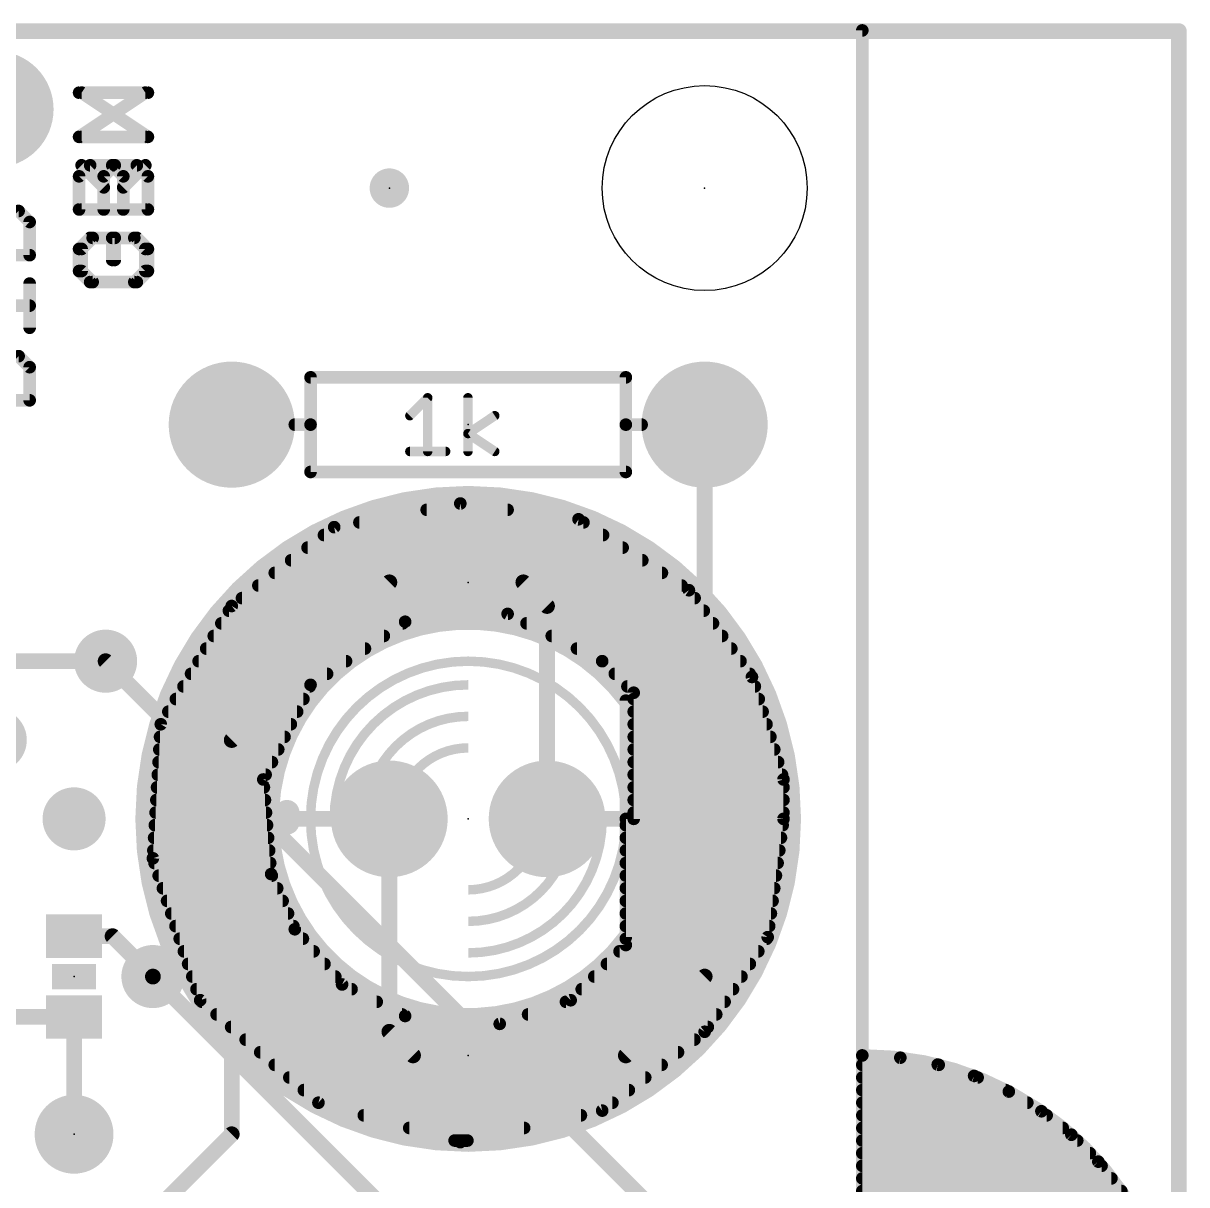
# Model space of a CAD drawing. Extents: x -5.1 to 50.9, y -12.7 to 61.1.
# Drawn here: x 32.2 to 50.95, y 42.37 to 61.08 of the extents above; entities that cross this region are included whole.
import ezdxf

# ---------------------------------------------------------------- set-up
doc = ezdxf.new("R2010")
doc.units = 0
for name, color, linetype in [('1', 12, 'CONTINUOUS'), ('16', 132, 'CONTINUOUS'), ('17', 110, 'CONTINUOUS'), ('18', 110, 'CONTINUOUS'), ('20', 53, 'CONTINUOUS'), ('21', 53, 'CONTINUOUS'), ('22', 53, 'CONTINUOUS'), ('23', 53, 'CONTINUOUS'), ('24', 53, 'CONTINUOUS'), ('51', 53, 'CONTINUOUS')]:
    doc.layers.add(name, color=color, linetype=linetype)

# ---------------------------------------------------------------- blocks, each defined once
blk = doc.blocks.new('RECT')
blk.add_solid([(-0.5, -0.5), (0.5, -0.5), (-0.5, 0.5), (0.5, 0.5)])
blk = doc.blocks.new('ROUNDP')
at = {"const_width": 0.5}
blk.add_lwpolyline([(0, -0.25, 1), (0, 0.25, 1), (0, -0.25)], format="xyb", dxfattribs=at)
blk = doc.blocks.new('PIE')
at = {"const_width": 0.5}
blk.add_lwpolyline([(0, -0.25, 1), (0, 0.25, 1), (0, -0.25)], format="xyb", dxfattribs=at)
blk = doc.blocks.new('ROUNDV')
at = {"const_width": 0.5}
blk.add_lwpolyline([(0, -0.25, 1), (0, 0.25, 1), (0, -0.25)], format="xyb", dxfattribs=at)

msp = doc.modelspace()

# ---------------------------------------------------------------- linework, layer by layer
at = {"layer": '1', "const_width": 0.254}
for points in [[(0.02, 60.948), (50.82, 60.948)], [(50.82, 60.948), (50.82, -0.012)], [(33.528, 50.8), (42.418, 41.91)], [(40.64, 39.37), (34.29, 45.72)]]:
    msp.add_lwpolyline(points, dxfattribs=at)
at = {"layer": '1', "const_width": 0.127}
for points in [[(50.8835, 60.948, 1), (50.7565, 60.948)], [(50.82, 60.8845, 1), (50.82, 61.0115)], [(33.5729, 50.8449, 1), (33.4831, 50.7551)], [(34.3349, 45.7649, 1), (34.2451, 45.6751)]]:
    msp.add_lwpolyline(points, format="xyb", dxfattribs=at)
at = {"layer": '16', "const_width": 0.254}
for points in [[(0.02, 60.948), (50.82, 60.948)], [(50.82, 60.948), (50.82, -0.012)], [(43.18, 48.26), (43.18, 54.61)], [(35.56, 49.53), (38.1, 52.07)], [(38.1, 52.07), (38.92, 52.07)], [(40.259, 52.07), (39.82, 52.07)], [(40.64, 51.689), (40.259, 52.07)], [(40.64, 48.26), (40.64, 51.689)], [(31.369, 50.8), (33.528, 50.8)], [(35.56, 48.26), (35.56, 49.53)], [(35.56, 48.26), (38.1, 48.26)], [(35.56, 43.18), (35.56, 48.26)], [(38.1, 48.26), (38.1, 44.831)], [(43.18, 48.26), (40.64, 48.26)], [(43.18, 45.72), (43.18, 48.26)], [(33.64, 46.37), (33.02, 46.37)], [(34.29, 45.72), (33.64, 46.37)], [(41.91, 44.45), (43.18, 45.72)], [(31.75, 45.07), (33.02, 45.07)], [(33.02, 45.07), (33.02, 43.18)], [(38.1, 44.831), (38.481, 44.45)], [(38.481, 44.45), (38.92, 44.45)], [(39.82, 44.45), (41.91, 44.45)], [(33.8074, 41.4274), (35.56, 43.18)]]:
    msp.add_lwpolyline(points, dxfattribs=at)
at = {"layer": '16', "const_width": 0.127}
for points in [[(50.8835, 60.948, 1), (50.7565, 60.948)], [(50.82, 60.8845, 1), (50.82, 61.0115)], [(43.2435, 54.61, 1), (43.1165, 54.61)], [(38.1, 52.1335, 1), (38.1, 52.0065)], [(38.1449, 52.0251, 1), (38.0551, 52.1149)], [(38.92, 52.0065, 1), (38.92, 52.1335)], [(39.82, 52.1335, 1), (39.82, 52.0065)], [(40.3039, 52.1149, 1), (40.2141, 52.0251)], [(40.259, 52.0065, 1), (40.259, 52.1335)], [(40.7035, 51.689, 1), (40.5765, 51.689)], [(40.5951, 51.6441, 1), (40.6849, 51.7339)], [(33.528, 50.7365, 1), (33.528, 50.8635)], [(35.6235, 49.53, 1), (35.4965, 49.53)], [(35.5151, 49.5749, 1), (35.6049, 49.4851)], [(35.56, 48.3235, 1), (35.56, 48.1965)], [(35.6235, 48.26, 1), (35.4965, 48.26)], [(38.1635, 48.26, 1), (38.0365, 48.26)], [(38.1, 48.1965, 1), (38.1, 48.3235)], [(40.64, 48.3235, 1), (40.64, 48.1965)], [(43.2435, 48.26, 1), (43.1165, 48.26)], [(43.18, 48.1965, 1), (43.18, 48.3235)], [(35.4965, 48.26, 1), (35.6235, 48.26)], [(40.5765, 48.26, 1), (40.7035, 48.26)], [(43.1165, 48.26, 1), (43.2435, 48.26)], [(33.02, 46.4335, 1), (33.02, 46.3065)], [(33.6849, 46.4149, 1), (33.5951, 46.3251)], [(33.64, 46.3065, 1), (33.64, 46.4335)], [(34.2451, 45.6751, 1), (34.3349, 45.7649)], [(43.1165, 45.72, 1), (43.2435, 45.72)], [(43.2249, 45.6751, 1), (43.1351, 45.7649)], [(33.0835, 45.07, 1), (32.9565, 45.07)], [(33.02, 45.0065, 1), (33.02, 45.1335)], [(38.1449, 44.8759, 1), (38.0551, 44.7861)], [(38.0365, 44.831, 1), (38.1635, 44.831)], [(38.481, 44.5135, 1), (38.481, 44.3865)], [(38.4361, 44.4051, 1), (38.5259, 44.4949)], [(38.92, 44.3865, 1), (38.92, 44.5135)], [(39.82, 44.5135, 1), (39.82, 44.3865)], [(41.8651, 44.4949, 1), (41.9549, 44.4051)], [(41.91, 44.3865, 1), (41.91, 44.5135)], [(35.6049, 43.1351, 1), (35.5151, 43.2249)], [(32.9565, 43.18, 1), (33.0835, 43.18)], [(35.4965, 43.18, 1), (35.6235, 43.18)]]:
    msp.add_lwpolyline(points, format="xyb", dxfattribs=at)
at = {"layer": '20', "const_width": 0.2032}
for points in [[(45.72, 60.96), (5.08, 60.96)], [(45.72, 44.45), (45.72, 60.96)]]:
    msp.add_lwpolyline(points, dxfattribs=at)
at = {"layer": '20'}
for points, const_width in [([(45.7708, 60.96, 1), (45.6692, 60.96)], 0.1016), ([(45.72, 60.9092, 1), (45.72, 61.0108)], 0.1016), ([(50.8, 39.37, 0.4142), (45.72, 44.45)], 0.2032), ([(45.72, 44.5008, 1), (45.72, 44.3992)], 0.1016), ([(45.6692, 44.45, 1), (45.7708, 44.45)], 0.1016)]:
    msp.add_lwpolyline(points, format="xyb", dxfattribs=dict(at, const_width=const_width))
msp.add_circle((43.18, 58.42), 1.651, dxfattribs=at)
at = {"layer": '21'}
for points, const_width in [([(33.1007, 59.2452), (34.1684, 59.957)], 0.2032), ([(34.1684, 59.957), (33.1007, 59.957)], 0.2032), ([(34.1684, 59.2452), (33.1007, 59.2452)], 0.2032), ([(33.1007, 58.6097), (33.2786, 58.7876)], 0.2032), ([(33.2786, 58.7876), (33.6345, 58.7876)], 0.2032), ([(33.6345, 58.7876), (33.8125, 58.6097)], 0.2032), ([(33.8125, 58.4317), (34.1684, 58.7876)], 0.2032), ([(33.1007, 58.0758), (33.1007, 58.6097)], 0.2032), ([(33.8125, 58.6097), (33.8125, 58.0758)], 0.2032), ([(34.1684, 58.0758), (33.1007, 58.0758)], 0.2032), ([(33.2786, 57.6182), (33.1007, 57.4403)], 0.2032), ([(33.9905, 57.6182), (33.6345, 57.6182)], 0.2032), ([(33.6345, 57.6182), (33.6345, 57.2623)], 0.2032), ([(34.1684, 57.4403), (33.9905, 57.6182)], 0.2032), ([(33.1007, 57.4403), (33.1007, 57.0844)], 0.2032), ([(34.1684, 57.0844), (34.1684, 57.4403)], 0.2032), ([(33.1007, 57.0844), (33.2786, 56.9064)], 0.2032), ([(33.9905, 56.9064), (34.1684, 57.0844)], 0.2032), ([(33.2786, 56.9064), (33.9905, 56.9064)], 0.2032), ([(36.83, 55.372), (41.91, 55.372)], 0.2032), ([(36.83, 54.61), (36.83, 55.372)], 0.2032), ([(41.91, 55.372), (41.91, 54.61)], 0.2032), ([(38.4302, 54.7544), (38.7183, 55.0425)], 0.1524), ([(38.7183, 55.0425), (38.7183, 54.1782)], 0.1524), ([(39.3657, 54.1782), (39.3657, 55.0425)], 0.1524), ([(39.3657, 54.4663), (39.7979, 54.7544)], 0.1524), ([(36.83, 54.61), (36.576, 54.61)], 0.2032), ([(36.83, 53.848), (36.83, 54.61)], 0.2032), ([(41.91, 54.61), (41.91, 53.848)], 0.2032), ([(41.91, 54.61), (42.164, 54.61)], 0.2032), ([(39.7979, 54.1782), (39.3657, 54.4663)], 0.1524), ([(38.4302, 54.1782), (39.0064, 54.1782)], 0.1524), ([(41.91, 53.848), (36.83, 53.848)], 0.2032), ([(37.211, 52.959), (39.243, 53.34)], 0.2032), ([(39.243, 53.34), (41.148, 53.086)], 0.2032), ([(38.7011, 53.2384), (40.005, 53.2384)], 0.2032), ([(35.56, 51.689), (37.211, 52.959)], 0.2032), ([(37.6174, 53.0352), (41.227, 53.0352)], 0.2032), ([(41.148, 53.086), (42.926, 51.943)], 0.2032), ([(37.0459, 52.832), (41.5431, 52.832)], 0.2032), ([(36.7817, 52.6288), (41.8592, 52.6288)], 0.2032), ([(36.5176, 52.4256), (42.1753, 52.4256)], 0.2032), ([(36.2534, 52.2224), (42.4914, 52.2224)], 0.2032), ([(35.9893, 52.0192), (42.8075, 52.0192)], 0.2032), ([(42.926, 51.943), (43.942, 50.546)], 0.2032), ([(34.417, 49.784), (35.56, 51.689)], 0.2032), ([(35.7251, 51.816), (43.0184, 51.816)], 0.2032), ([(35.5143, 51.6128), (43.1661, 51.6128)], 0.2032), ([(38.354, 51.435), (40.005, 51.562)], 0.2032), ([(40.005, 51.562), (41.529, 50.8)], 0.2032), ([(35.3924, 51.4096), (38.3159, 51.4096)], 0.2032), ([(36.83, 50.419), (38.354, 51.435)], 0.2032), ([(40.3098, 51.4096), (43.3139, 51.4096)], 0.2032), ([(35.2704, 51.2064), (38.0111, 51.2064)], 0.2032), ([(40.7162, 51.2064), (43.4617, 51.2064)], 0.2032), ([(35.1485, 51.0032), (37.7063, 51.0032)], 0.2032), ([(41.1226, 51.0032), (43.6095, 51.0032)], 0.2032), ([(35.0266, 50.8), (37.4015, 50.8)], 0.2032), ([(41.529, 50.8), (42.037, 50.292)], 0.2032), ([(41.529, 50.8), (43.7573, 50.8)], 0.2032), ([(34.9047, 50.5968), (37.0967, 50.5968)], 0.2032), ([(41.7322, 50.5968), (43.9051, 50.5968)], 0.2032), ([(43.942, 50.546), (44.45, 48.895)], 0.2032), ([(34.7828, 50.3936), (36.8173, 50.3936)], 0.2032), ([(36.068, 48.895), (36.83, 50.419)], 0.2032), ([(41.9354, 50.3936), (43.9889, 50.3936)], 0.2032), ([(34.6608, 50.1904), (36.7157, 50.1904)], 0.2032), ([(41.91, 46.355), (41.91, 50.165)], 0.2032), ([(42.037, 50.292), (42.037, 48.26)], 0.2032), ([(42.037, 50.1904), (44.0514, 50.1904)], 0.2032), ([(34.5389, 49.9872), (36.6141, 49.9872)], 0.2032), ([(42.037, 49.9872), (44.1139, 49.9872)], 0.2032), ([(34.29, 47.625), (34.417, 49.784)], 0.2032), ([(34.417, 49.784), (36.5125, 49.784)], 0.2032), ([(42.037, 49.784), (44.1765, 49.784)], 0.2032), ([(34.405, 49.5808), (36.4109, 49.5808)], 0.2032), ([(42.037, 49.5808), (44.239, 49.5808)], 0.2032), ([(34.3931, 49.3776), (36.3093, 49.3776)], 0.2032), ([(42.037, 49.3776), (44.3015, 49.3776)], 0.2032), ([(34.3811, 49.1744), (36.2077, 49.1744)], 0.2032), ([(42.037, 49.1744), (44.364, 49.1744)], 0.2032), ([(34.3692, 48.9712), (36.1061, 48.9712)], 0.2032), ([(36.195, 47.371), (36.068, 48.895)], 0.2032), ([(42.037, 48.9712), (44.4266, 48.9712)], 0.2032), ([(44.45, 48.895), (44.45, 48.26)], 0.2032), ([(34.3572, 48.768), (36.0786, 48.768)], 0.2032), ([(42.037, 48.768), (44.45, 48.768)], 0.2032), ([(34.3453, 48.5648), (36.0955, 48.5648)], 0.2032), ([(42.037, 48.5648), (44.45, 48.5648)], 0.2032), ([(34.3333, 48.3616), (36.1125, 48.3616)], 0.2032), ([(42.037, 48.3616), (44.45, 48.3616)], 0.2032), ([(34.3214, 48.1584), (36.1294, 48.1584)], 0.2032), ([(41.91, 48.26), (41.91, 46.228)], 0.2032), ([(44.45, 48.26), (41.91, 48.26)], 0.2032), ([(41.91, 48.1584), (44.4365, 48.1584)], 0.2032), ([(42.037, 48.26), (44.45, 48.26)], 0.2032), ([(44.45, 48.26), (44.196, 46.355)], 0.2032), ([(34.3094, 47.9552), (36.1463, 47.9552)], 0.2032), ([(41.91, 47.9552), (44.4094, 47.9552)], 0.2032), ([(34.2975, 47.752), (36.1633, 47.752)], 0.2032), ([(41.91, 47.752), (44.3823, 47.752)], 0.2032), ([(35.052, 45.339), (34.29, 47.625)], 0.2032), ([(34.3154, 47.5488), (36.1802, 47.5488)], 0.2032), ([(41.91, 47.5488), (44.3552, 47.5488)], 0.2032), ([(34.3831, 47.3456), (36.2059, 47.3456)], 0.2032), ([(36.576, 46.482), (36.195, 47.371)], 0.2032), ([(41.91, 47.3456), (44.3281, 47.3456)], 0.2032), ([(34.4509, 47.1424), (36.293, 47.1424)], 0.2032), ([(41.91, 47.1424), (44.301, 47.1424)], 0.2032), ([(34.5186, 46.9392), (36.3801, 46.9392)], 0.2032), ([(41.91, 46.9392), (44.2739, 46.9392)], 0.2032), ([(34.5863, 46.736), (36.4671, 46.736)], 0.2032), ([(41.91, 46.736), (44.2468, 46.736)], 0.2032), ([(34.6541, 46.5328), (36.5542, 46.5328)], 0.2032), ([(37.338, 45.593), (36.576, 46.482)], 0.2032), ([(41.91, 46.5328), (44.2197, 46.5328)], 0.2032), ([(34.7218, 46.3296), (36.7066, 46.3296)], 0.2032), ([(41.91, 46.228), (41.021, 45.339)], 0.2032), ([(41.91, 46.3296), (44.1791, 46.3296)], 0.2032), ([(44.196, 46.355), (43.18, 44.831)], 0.2032), ([(34.7895, 46.1264), (36.8808, 46.1264)], 0.2032), ([(41.8084, 46.1264), (44.0436, 46.1264)], 0.2032), ([(34.8573, 45.9232), (37.055, 45.9232)], 0.2032), ([(41.6052, 45.9232), (43.9081, 45.9232)], 0.2032), ([(34.925, 45.72), (37.2291, 45.72)], 0.2032), ([(41.402, 45.72), (43.7727, 45.72)], 0.2032), ([(34.9927, 45.5168), (37.4904, 45.5168)], 0.2032), ([(38.354, 45.085), (37.338, 45.593)], 0.2032), ([(41.1988, 45.5168), (43.6372, 45.5168)], 0.2032), ([(36.957, 43.688), (35.052, 45.339)], 0.2032), ([(35.0813, 45.3136), (37.8968, 45.3136)], 0.2032), ([(41.021, 45.339), (39.878, 44.958)], 0.2032), ([(40.9448, 45.3136), (43.5017, 45.3136)], 0.2032), ([(35.3158, 45.1104), (38.3032, 45.1104)], 0.2032), ([(39.878, 44.958), (38.354, 45.085)], 0.2032), ([(40.3352, 45.1104), (43.3663, 45.1104)], 0.2032), ([(35.5502, 44.9072), (43.2308, 44.9072)], 0.2032), ([(35.7847, 44.704), (43.0149, 44.704)], 0.2032), ([(43.18, 44.831), (41.529, 43.561)], 0.2032), ([(36.0192, 44.5008), (42.7507, 44.5008)], 0.2032), ([(46.3323, 44.413), (45.72, 44.45)], 0.2032), ([(45.72, 44.45), (45.72, 38.1)], 0.2032), ([(46.9357, 44.3024), (46.3323, 44.413)], 0.2032), ([(36.2536, 44.2976), (42.4866, 44.2976)], 0.2032), ([(45.72, 44.2976), (46.9511, 44.2976)], 0.2032), ([(47.5214, 44.1199), (46.9357, 44.3024)], 0.2032), ([(36.4881, 44.0944), (42.2224, 44.0944)], 0.2032), ([(45.72, 44.0944), (47.578, 44.0944)], 0.2032), ([(48.0808, 43.8681), (47.5214, 44.1199)], 0.2032), ([(36.7225, 43.8912), (41.9583, 43.8912)], 0.2032), ([(45.72, 43.8912), (48.0295, 43.8912)], 0.2032), ([(48.6058, 43.5508), (48.0808, 43.8681)], 0.2032), ([(39.243, 43.053), (36.957, 43.688)], 0.2032), ([(36.957, 43.688), (41.6941, 43.688)], 0.2032), ([(45.72, 43.688), (48.3787, 43.688)], 0.2032), ([(37.6885, 43.4848), (41.1861, 43.4848)], 0.2032), ([(41.529, 43.561), (39.243, 43.053)], 0.2032), ([(45.72, 43.4848), (48.69, 43.4848)], 0.2032), ([(49.0887, 43.1724), (48.6058, 43.5508)], 0.2032), ([(38.42, 43.2816), (40.2717, 43.2816)], 0.2032), ([(45.72, 43.2816), (48.9493, 43.2816)], 0.2032), ([(39.1516, 43.0784), (39.3573, 43.0784)], 0.2032), ([(45.72, 43.0784), (49.1827, 43.0784)], 0.2032), ([(49.5224, 42.7387), (49.0887, 43.1724)], 0.2032), ([(45.72, 42.8752), (49.3859, 42.8752)], 0.2032), ([(45.72, 42.672), (49.5747, 42.672)], 0.2032), ([(49.9008, 42.2558), (49.5224, 42.7387)], 0.2032), ([(45.72, 42.4688), (49.7339, 42.4688)], 0.2032), ([(45.72, 42.2656), (49.8931, 42.2656)], 0.2032)]:
    msp.add_lwpolyline(points, dxfattribs=dict(at, const_width=const_width))
for points, const_width in [([(33.1007, 60.0078, 1), (33.1007, 59.9062)], 0.1016), ([(34.1966, 59.9147, 1), (34.1402, 59.9993)], 0.1016), ([(34.1684, 59.9062, 1), (34.1684, 60.0078)], 0.1016), ([(33.1007, 59.296, 1), (33.1007, 59.1944)], 0.1016), ([(33.0725, 59.2875, 1), (33.1289, 59.2029)], 0.1016), ([(34.1684, 59.1944, 1), (34.1684, 59.296)], 0.1016), ([(33.2786, 58.8384, 1), (33.2786, 58.7368)], 0.1016), ([(33.3146, 58.7517, 1), (33.2427, 58.8235)], 0.1016), ([(33.6705, 58.8235, 1), (33.5986, 58.7517)], 0.1016), ([(33.6345, 58.7368, 1), (33.6345, 58.8384)], 0.1016), ([(34.2043, 58.7517, 1), (34.1325, 58.8235)], 0.1016), ([(33.1515, 58.6097, 1), (33.0499, 58.6097)], 0.1016), ([(33.0648, 58.6456, 1), (33.1366, 58.5737)], 0.1016), ([(33.8633, 58.6097, 1), (33.7617, 58.6097)], 0.1016), ([(33.7766, 58.5737, 1), (33.8484, 58.6456)], 0.1016), ([(33.7766, 58.4676, 1), (33.8484, 58.3958)], 0.1016), ([(33.1007, 58.1266, 1), (33.1007, 58.025)], 0.1016), ([(33.0499, 58.0758, 1), (33.1515, 58.0758)], 0.1016), ([(33.7617, 58.0758, 1), (33.8633, 58.0758)], 0.1016), ([(34.1684, 58.025, 1), (34.1684, 58.1266)], 0.1016), ([(33.3146, 57.5823, 1), (33.2427, 57.6541)], 0.1016), ([(33.6345, 57.669, 1), (33.6345, 57.5674)], 0.1016), ([(33.6853, 57.6182, 1), (33.5837, 57.6182)], 0.1016), ([(34.0264, 57.6541, 1), (33.9545, 57.5823)], 0.1016), ([(33.9905, 57.5674, 1), (33.9905, 57.669)], 0.1016), ([(33.1515, 57.4403, 1), (33.0499, 57.4403)], 0.1016), ([(33.0648, 57.4762, 1), (33.1366, 57.4043)], 0.1016), ([(34.2192, 57.4403, 1), (34.1176, 57.4403)], 0.1016), ([(34.1325, 57.4043, 1), (34.2043, 57.4762)], 0.1016), ([(33.1366, 57.1203, 1), (33.0648, 57.0484)], 0.1016), ([(33.5837, 57.2623, 1), (33.6853, 57.2623)], 0.1016), ([(34.2043, 57.0484, 1), (34.1325, 57.1203)], 0.1016), ([(33.0499, 57.0844, 1), (33.1515, 57.0844)], 0.1016), ([(33.2786, 56.9572, 1), (33.2786, 56.8556)], 0.1016), ([(33.2427, 56.8705, 1), (33.3146, 56.9423)], 0.1016), ([(33.9545, 56.9423, 1), (34.0264, 56.8705)], 0.1016), ([(33.9905, 56.8556, 1), (33.9905, 56.9572)], 0.1016), ([(34.1176, 57.0844, 1), (34.2192, 57.0844)], 0.1016), ([(36.83, 55.4228, 1), (36.83, 55.3212)], 0.1016), ([(36.8808, 55.372, 1), (36.7792, 55.372)], 0.1016), ([(41.9608, 55.372, 1), (41.8592, 55.372)], 0.1016), ([(41.91, 55.3212, 1), (41.91, 55.4228)], 0.1016), ([(38.7564, 55.0425, 1), (38.6802, 55.0425)], 0.0762), ([(38.7453, 55.0156, 1), (38.6914, 55.0695)], 0.0762), ([(39.4038, 55.0425, 1), (39.3276, 55.0425)], 0.0762), ([(38.4033, 54.7814, 1), (38.4571, 54.7275)], 0.0762), ([(39.819, 54.7227, 1), (39.7768, 54.7861)], 0.0762), ([(36.576, 54.6608, 1), (36.576, 54.5592)], 0.1016), ([(36.8808, 54.61, 1), (36.7792, 54.61)], 0.1016), ([(36.7792, 54.61, 1), (36.8808, 54.61)], 0.1016), ([(36.83, 54.5592, 1), (36.83, 54.6608)], 0.1016), ([(41.9608, 54.61, 1), (41.8592, 54.61)], 0.1016), ([(41.91, 54.6608, 1), (41.91, 54.5592)], 0.1016), ([(41.8592, 54.61, 1), (41.9608, 54.61)], 0.1016), ([(42.164, 54.5592, 1), (42.164, 54.6608)], 0.1016), ([(39.3869, 54.498, 1), (39.3446, 54.4346)], 0.0762), ([(39.3446, 54.498, 1), (39.3869, 54.4346)], 0.0762), ([(38.4302, 54.2163, 1), (38.4302, 54.1401)], 0.0762), ([(38.6802, 54.1782, 1), (38.7564, 54.1782)], 0.0762), ([(39.0064, 54.1401, 1), (39.0064, 54.2163)], 0.0762), ([(39.3276, 54.1782, 1), (39.4038, 54.1782)], 0.0762), ([(39.7768, 54.1465, 1), (39.819, 54.2099)], 0.0762), ([(36.83, 53.8988, 1), (36.83, 53.7972)], 0.1016), ([(36.7792, 53.848, 1), (36.8808, 53.848)], 0.1016), ([(41.8592, 53.848, 1), (41.9608, 53.848)], 0.1016), ([(41.91, 53.7972, 1), (41.91, 53.8988)], 0.1016), ([(39.37, 43.0237, 1), (39.37, 53.4963, 1), (39.37, 43.0237)], 0.254), ([(39.37, 43.0237, 1), (39.37, 53.4963, 1), (39.37, 43.0237)], 0.254), ([(39.2497, 53.3904, 1), (39.2363, 53.2896)], 0.1016), ([(39.2524, 53.2901, 1), (39.2336, 53.3899)], 0.1016), ([(38.7011, 53.2892, 1), (38.7011, 53.1876)], 0.1016), ([(40.005, 53.1876, 1), (40.005, 53.2892)], 0.1016), ([(37.2016, 53.0089, 1), (37.2204, 52.9091)], 0.1016), ([(37.242, 52.9187, 1), (37.18, 52.9993)], 0.1016), ([(37.6174, 53.086, 1), (37.6174, 52.9844)], 0.1016), ([(41.1755, 53.1287, 1), (41.1205, 53.0433)], 0.1016), ([(41.1413, 53.0356, 1), (41.1547, 53.1364)], 0.1016), ([(41.227, 52.9844, 1), (41.227, 53.086)], 0.1016), ([(37.0459, 52.8828, 1), (37.0459, 52.7812)], 0.1016), ([(41.5431, 52.7812, 1), (41.5431, 52.8828)], 0.1016), ([(36.7817, 52.6796, 1), (36.7817, 52.578)], 0.1016), ([(41.8592, 52.578, 1), (41.8592, 52.6796)], 0.1016), ([(36.5176, 52.4764, 1), (36.5176, 52.3748)], 0.1016), ([(42.1753, 52.3748, 1), (42.1753, 52.4764)], 0.1016), ([(36.2534, 52.2732, 1), (36.2534, 52.1716)], 0.1016), ([(42.4914, 52.1716, 1), (42.4914, 52.2732)], 0.1016), ([(39.37, 44.45, 1), (39.37, 52.07, 1), (39.37, 44.45)], 0.254), ([(35.9893, 52.07, 1), (35.9893, 51.9684)], 0.1016), ([(42.8075, 51.9684, 1), (42.8075, 52.07)], 0.1016), ([(42.9671, 51.9729, 1), (42.8849, 51.9131)], 0.1016), ([(42.8985, 51.9003, 1), (42.9535, 51.9857)], 0.1016), ([(35.529, 51.7293, 1), (35.591, 51.6487)], 0.1016), ([(35.6036, 51.6629, 1), (35.5164, 51.7151)], 0.1016), ([(35.7251, 51.8668, 1), (35.7251, 51.7652)], 0.1016), ([(43.0184, 51.7652, 1), (43.0184, 51.8668)], 0.1016), ([(35.5143, 51.6636, 1), (35.5143, 51.562)], 0.1016), ([(41.91, 50.165, 3), (41.91, 46.355)], 0.254), ([(40.0277, 51.6074, 1), (39.9823, 51.5166)], 0.1016), ([(40.0089, 51.5113, 1), (40.0011, 51.6127)], 0.1016), ([(43.1661, 51.562, 1), (43.1661, 51.6636)], 0.1016), ([(35.3924, 51.4604, 1), (35.3924, 51.3588)], 0.1016), ([(38.3501, 51.4857, 1), (38.3579, 51.3843)], 0.1016), ([(38.3159, 51.3588, 1), (38.3159, 51.4604)], 0.1016), ([(38.3822, 51.3927, 1), (38.3258, 51.4773)], 0.1016), ([(40.3098, 51.4604, 1), (40.3098, 51.3588)], 0.1016), ([(43.3139, 51.3588, 1), (43.3139, 51.4604)], 0.1016), ([(35.2704, 51.2572, 1), (35.2704, 51.1556)], 0.1016), ([(38.0111, 51.1556, 1), (38.0111, 51.2572)], 0.1016), ([(40.7162, 51.2572, 1), (40.7162, 51.1556)], 0.1016), ([(43.4617, 51.1556, 1), (43.4617, 51.2572)], 0.1016), ([(35.1485, 51.054, 1), (35.1485, 50.9524)], 0.1016), ([(37.7063, 50.9524, 1), (37.7063, 51.054)], 0.1016), ([(41.1226, 51.054, 1), (41.1226, 50.9524)], 0.1016), ([(43.6095, 50.9524, 1), (43.6095, 51.054)], 0.1016), ([(35.0266, 50.8508, 1), (35.0266, 50.7492)], 0.1016), ([(39.37, 45.72, 1), (39.37, 50.8, 1), (39.37, 45.72)], 0.1524), ([(37.4015, 50.7492, 1), (37.4015, 50.8508)], 0.1016), ([(41.5649, 50.8359, 1), (41.4931, 50.7641)], 0.1016), ([(41.529, 50.8508, 1), (41.529, 50.7492)], 0.1016), ([(41.5063, 50.7546, 1), (41.5517, 50.8454)], 0.1016), ([(43.7573, 50.7492, 1), (43.7573, 50.8508)], 0.1016), ([(34.9047, 50.6476, 1), (34.9047, 50.546)], 0.1016), ([(37.0967, 50.546, 1), (37.0967, 50.6476)], 0.1016), ([(41.7322, 50.6476, 1), (41.7322, 50.546)], 0.1016), ([(43.9906, 50.5609, 1), (43.8934, 50.5311)], 0.1016), ([(43.9009, 50.5161, 1), (43.9831, 50.5759)], 0.1016), ([(43.9051, 50.546, 1), (43.9051, 50.6476)], 0.1016), ([(34.7828, 50.4444, 1), (34.7828, 50.3428)], 0.1016), ([(36.8018, 50.4613, 1), (36.8582, 50.3767)], 0.1016), ([(36.8754, 50.3963, 1), (36.7846, 50.4417)], 0.1016), ([(36.8173, 50.3428, 1), (36.8173, 50.4444)], 0.1016), ([(41.9354, 50.4444, 1), (41.9354, 50.3428)], 0.1016), ([(43.9889, 50.3428, 1), (43.9889, 50.4444)], 0.1016), ([(34.6608, 50.2412, 1), (34.6608, 50.1396)], 0.1016), ([(36.7157, 50.1396, 1), (36.7157, 50.2412)], 0.1016), ([(41.9608, 50.165, 1), (41.8592, 50.165)], 0.1016), ([(42.0878, 50.292, 1), (41.9862, 50.292)], 0.1016), ([(42.037, 50.2412, 1), (42.037, 50.1396)], 0.1016), ([(42.0011, 50.2561, 1), (42.0729, 50.3279)], 0.1016), ([(44.0514, 50.1396, 1), (44.0514, 50.2412)], 0.1016), ([(34.5389, 50.038, 1), (34.5389, 49.9364)], 0.1016), ([(36.6141, 49.9364, 1), (36.6141, 50.038)], 0.1016), ([(42.037, 50.038, 1), (42.037, 49.9364)], 0.1016), ([(44.1139, 49.9364, 1), (44.1139, 50.038)], 0.1016), ([(34.417, 49.8348, 1), (34.417, 49.7332)], 0.1016), ([(34.4677, 49.781, 1), (34.3663, 49.787)], 0.1016), ([(36.5125, 49.7332, 1), (36.5125, 49.8348)], 0.1016), ([(42.037, 49.8348, 1), (42.037, 49.7332)], 0.1016), ([(44.1765, 49.7332, 1), (44.1765, 49.8348)], 0.1016), ([(34.405, 49.6316, 1), (34.405, 49.53)], 0.1016), ([(34.3734, 49.8101, 1), (34.4606, 49.7579)], 0.1016), ([(36.4109, 49.53, 1), (36.4109, 49.6316)], 0.1016), ([(42.037, 49.6316, 1), (42.037, 49.53)], 0.1016), ([(44.239, 49.53, 1), (44.239, 49.6316)], 0.1016), ([(34.3931, 49.4284, 1), (34.3931, 49.3268)], 0.1016), ([(36.3093, 49.3268, 1), (36.3093, 49.4284)], 0.1016), ([(42.037, 49.4284, 1), (42.037, 49.3268)], 0.1016), ([(44.3015, 49.3268, 1), (44.3015, 49.4284)], 0.1016), ([(34.3811, 49.2252, 1), (34.3811, 49.1236)], 0.1016), ([(36.2077, 49.1236, 1), (36.2077, 49.2252)], 0.1016), ([(42.037, 49.2252, 1), (42.037, 49.1236)], 0.1016), ([(44.364, 49.1236, 1), (44.364, 49.2252)], 0.1016), ([(34.3692, 49.022, 1), (34.3692, 48.9204)], 0.1016), ([(36.1186, 48.8992, 1), (36.0174, 48.8908)], 0.1016), ([(36.0226, 48.9177, 1), (36.1134, 48.8723)], 0.1016), ([(36.1061, 48.9204, 1), (36.1061, 49.022)], 0.1016), ([(42.037, 49.022, 1), (42.037, 48.9204)], 0.1016), ([(44.5008, 48.895, 1), (44.3992, 48.895)], 0.1016), ([(44.4014, 48.8801, 1), (44.4986, 48.9099)], 0.1016), ([(44.4266, 48.9204, 1), (44.4266, 49.022)], 0.1016), ([(34.3572, 48.8188, 1), (34.3572, 48.7172)], 0.1016), ([(36.0786, 48.7172, 1), (36.0786, 48.8188)], 0.1016), ([(42.037, 48.8188, 1), (42.037, 48.7172)], 0.1016), ([(44.45, 48.7172, 1), (44.45, 48.8188)], 0.1016), ([(34.3453, 48.6156, 1), (34.3453, 48.514)], 0.1016), ([(36.0955, 48.514, 1), (36.0955, 48.6156)], 0.1016), ([(42.037, 48.6156, 1), (42.037, 48.514)], 0.1016), ([(44.45, 48.514, 1), (44.45, 48.6156)], 0.1016), ([(34.3333, 48.4124, 1), (34.3333, 48.3108)], 0.1016), ([(36.1125, 48.3108, 1), (36.1125, 48.4124)], 0.1016), ([(42.037, 48.4124, 1), (42.037, 48.3108)], 0.1016), ([(44.45, 48.3108, 1), (44.45, 48.4124)], 0.1016), ([(34.3214, 48.2092, 1), (34.3214, 48.1076)], 0.1016), ([(36.1294, 48.1076, 1), (36.1294, 48.2092)], 0.1016), ([(41.9608, 48.26, 1), (41.8592, 48.26)], 0.1016), ([(41.91, 48.3108, 1), (41.91, 48.2092)], 0.1016), ([(41.91, 48.2092, 1), (41.91, 48.1076)], 0.1016), ([(42.037, 48.3108, 1), (42.037, 48.2092)], 0.1016), ([(41.9862, 48.26, 1), (42.0878, 48.26)], 0.1016), ([(44.3992, 48.26, 1), (44.5008, 48.26)], 0.1016), ([(44.5004, 48.2533, 1), (44.3996, 48.2667)], 0.1016), ([(44.4365, 48.1076, 1), (44.4365, 48.2092)], 0.1016), ([(44.45, 48.2092, 1), (44.45, 48.3108)], 0.1016), ([(44.45, 48.2092, 1), (44.45, 48.3108)], 0.1016), ([(34.3094, 48.006, 1), (34.3094, 47.9044)], 0.1016), ([(36.1463, 47.9044, 1), (36.1463, 48.006)], 0.1016), ([(41.91, 48.006, 1), (41.91, 47.9044)], 0.1016), ([(44.4094, 47.9044, 1), (44.4094, 48.006)], 0.1016), ([(34.2975, 47.8028, 1), (34.2975, 47.7012)], 0.1016), ([(36.1633, 47.7012, 1), (36.1633, 47.8028)], 0.1016), ([(41.91, 47.8028, 1), (41.91, 47.7012)], 0.1016), ([(44.3823, 47.7012, 1), (44.3823, 47.8028)], 0.1016), ([(34.3382, 47.6411, 1), (34.2418, 47.6089)], 0.1016), ([(34.2393, 47.628, 1), (34.3407, 47.622)], 0.1016), ([(34.3154, 47.5996, 1), (34.3154, 47.498)], 0.1016), ([(36.1802, 47.498, 1), (36.1802, 47.5996)], 0.1016), ([(41.91, 47.5996, 1), (41.91, 47.498)], 0.1016), ([(44.3552, 47.498, 1), (44.3552, 47.5996)], 0.1016), ([(34.3831, 47.3964, 1), (34.3831, 47.2948)], 0.1016), ([(36.2417, 47.391, 1), (36.1483, 47.351)], 0.1016), ([(36.2059, 47.2948, 1), (36.2059, 47.3964)], 0.1016), ([(41.91, 47.3964, 1), (41.91, 47.2948)], 0.1016), ([(44.3281, 47.2948, 1), (44.3281, 47.3964)], 0.1016), ([(34.4509, 47.1932, 1), (34.4509, 47.0916)], 0.1016), ([(36.1444, 47.3668, 1), (36.2456, 47.3752)], 0.1016), ([(36.293, 47.0916, 1), (36.293, 47.1932)], 0.1016), ([(41.91, 47.1932, 1), (41.91, 47.0916)], 0.1016), ([(44.301, 47.0916, 1), (44.301, 47.1932)], 0.1016), ([(34.5186, 46.99, 1), (34.5186, 46.8884)], 0.1016), ([(36.3801, 46.8884, 1), (36.3801, 46.99)], 0.1016), ([(41.91, 46.99, 1), (41.91, 46.8884)], 0.1016), ([(44.2739, 46.8884, 1), (44.2739, 46.99)], 0.1016), ([(34.5863, 46.7868, 1), (34.5863, 46.6852)], 0.1016), ([(36.4671, 46.6852, 1), (36.4671, 46.7868)], 0.1016), ([(41.91, 46.7868, 1), (41.91, 46.6852)], 0.1016), ([(44.2468, 46.6852, 1), (44.2468, 46.7868)], 0.1016), ([(34.6541, 46.5836, 1), (34.6541, 46.482)], 0.1016), ([(36.6146, 46.5151, 1), (36.5374, 46.4489)], 0.1016), ([(36.5293, 46.462, 1), (36.6227, 46.502)], 0.1016), ([(36.5542, 46.482, 1), (36.5542, 46.5836)], 0.1016), ([(41.91, 46.5836, 1), (41.91, 46.482)], 0.1016), ([(44.2197, 46.482, 1), (44.2197, 46.5836)], 0.1016), ([(34.7218, 46.3804, 1), (34.7218, 46.2788)], 0.1016), ([(36.7066, 46.2788, 1), (36.7066, 46.3804)], 0.1016), ([(41.91, 46.3804, 1), (41.91, 46.2788)], 0.1016), ([(41.8592, 46.355, 1), (41.9608, 46.355)], 0.1016), ([(41.9459, 46.1921, 1), (41.8741, 46.2639)], 0.1016), ([(44.1456, 46.3617, 1), (44.2464, 46.3483)], 0.1016), ([(44.2383, 46.3268, 1), (44.1537, 46.3832)], 0.1016), ([(44.1791, 46.2788, 1), (44.1791, 46.3804)], 0.1016), ([(34.7895, 46.1772, 1), (34.7895, 46.0756)], 0.1016), ([(36.8808, 46.0756, 1), (36.8808, 46.1772)], 0.1016), ([(41.8084, 46.1772, 1), (41.8084, 46.0756)], 0.1016), ([(41.8592, 46.228, 1), (41.9608, 46.228)], 0.1016), ([(44.0436, 46.0756, 1), (44.0436, 46.1772)], 0.1016), ([(34.8573, 45.974, 1), (34.8573, 45.8724)], 0.1016), ([(37.055, 45.8724, 1), (37.055, 45.974)], 0.1016), ([(41.6052, 45.974, 1), (41.6052, 45.8724)], 0.1016), ([(43.9081, 45.8724, 1), (43.9081, 45.974)], 0.1016), ([(34.925, 45.7708, 1), (34.925, 45.6692)], 0.1016), ([(37.2291, 45.6692, 1), (37.2291, 45.7708)], 0.1016), ([(41.402, 45.7708, 1), (41.402, 45.6692)], 0.1016), ([(43.7727, 45.6692, 1), (43.7727, 45.7708)], 0.1016), ([(34.9927, 45.5676, 1), (34.9927, 45.466)], 0.1016), ([(37.3607, 45.6384, 1), (37.3153, 45.5476)], 0.1016), ([(37.2994, 45.5599, 1), (37.3766, 45.6261)], 0.1016), ([(37.4904, 45.466, 1), (37.4904, 45.5676)], 0.1016), ([(41.1988, 45.5676, 1), (41.1988, 45.466)], 0.1016), ([(43.6372, 45.466, 1), (43.6372, 45.5676)], 0.1016), ([(35.0853, 45.3774, 1), (35.0187, 45.3006)], 0.1016), ([(35.0038, 45.3229, 1), (35.1002, 45.3551)], 0.1016), ([(35.0813, 45.3644, 1), (35.0813, 45.2628)], 0.1016), ([(37.8968, 45.2628, 1), (37.8968, 45.3644)], 0.1016), ([(40.9448, 45.3644, 1), (40.9448, 45.2628)], 0.1016), ([(40.9851, 45.3749, 1), (41.0569, 45.3031)], 0.1016), ([(41.0371, 45.2908, 1), (41.0049, 45.3872)], 0.1016), ([(43.5017, 45.2628, 1), (43.5017, 45.3644)], 0.1016), ([(35.3158, 45.1612, 1), (35.3158, 45.0596)], 0.1016), ([(38.3032, 45.0596, 1), (38.3032, 45.1612)], 0.1016), ([(38.3582, 45.1356, 1), (38.3498, 45.0344)], 0.1016), ([(38.3313, 45.0396, 1), (38.3767, 45.1304)], 0.1016), ([(40.3352, 45.1612, 1), (40.3352, 45.0596)], 0.1016), ([(43.3663, 45.0596, 1), (43.3663, 45.1612)], 0.1016), ([(35.5502, 44.958, 1), (35.5502, 44.8564)], 0.1016), ([(39.8619, 45.0062, 1), (39.8941, 44.9098)], 0.1016), ([(39.8738, 44.9074, 1), (39.8822, 45.0086)], 0.1016), ([(43.2308, 44.8564, 1), (43.2308, 44.958)], 0.1016), ([(35.7847, 44.7548, 1), (35.7847, 44.6532)], 0.1016), ([(43.0149, 44.6532, 1), (43.0149, 44.7548)], 0.1016), ([(43.1377, 44.8592, 1), (43.2223, 44.8028)], 0.1016), ([(43.211, 44.7907, 1), (43.149, 44.8713)], 0.1016), ([(36.0192, 44.5516, 1), (36.0192, 44.45)], 0.1016), ([(42.7507, 44.45, 1), (42.7507, 44.5516)], 0.1016), ([(45.7231, 44.5007, 1), (45.7169, 44.3993)], 0.1016), ([(45.7708, 44.45, 1), (45.6692, 44.45)], 0.1016), ([(46.3415, 44.4629, 1), (46.3232, 44.363)], 0.1016), ([(46.3293, 44.3623, 1), (46.3354, 44.4637)], 0.1016), ([(36.2536, 44.3484, 1), (36.2536, 44.2468)], 0.1016), ([(42.4866, 44.2468, 1), (42.4866, 44.3484)], 0.1016), ([(45.72, 44.3484, 1), (45.72, 44.2468)], 0.1016), ([(46.9508, 44.3509, 1), (46.9206, 44.2539)], 0.1016), ([(46.9266, 44.2524, 1), (46.9449, 44.3524)], 0.1016), ([(46.9511, 44.2468, 1), (46.9511, 44.3484)], 0.1016), ([(36.4881, 44.1452, 1), (36.4881, 44.0436)], 0.1016), ([(42.2224, 44.0436, 1), (42.2224, 44.1452)], 0.1016), ([(45.72, 44.1452, 1), (45.72, 44.0436)], 0.1016), ([(47.5422, 44.1662, 1), (47.5005, 44.0736)], 0.1016), ([(47.5063, 44.0714, 1), (47.5365, 44.1684)], 0.1016), ([(47.578, 44.0436, 1), (47.578, 44.1452)], 0.1016), ([(36.7225, 43.942, 1), (36.7225, 43.8404)], 0.1016), ([(41.9583, 43.8404, 1), (41.9583, 43.942)], 0.1016), ([(45.72, 43.942, 1), (45.72, 43.8404)], 0.1016), ([(48.0295, 43.8404, 1), (48.0295, 43.942)], 0.1016), ([(48.1071, 43.9116, 1), (48.0545, 43.8246)], 0.1016), ([(48.0599, 43.8218, 1), (48.1016, 43.9144)], 0.1016), ([(36.9706, 43.7369, 1), (36.9434, 43.6391)], 0.1016), ([(36.957, 43.7388, 1), (36.957, 43.6372)], 0.1016), ([(36.9237, 43.6496, 1), (36.9903, 43.7264)], 0.1016), ([(41.6941, 43.6372, 1), (41.6941, 43.7388)], 0.1016), ([(45.72, 43.7388, 1), (45.72, 43.6372)], 0.1016), ([(48.3787, 43.6372, 1), (48.3787, 43.7388)], 0.1016), ([(37.6885, 43.5356, 1), (37.6885, 43.434)], 0.1016), ([(41.1861, 43.434, 1), (41.1861, 43.5356)], 0.1016), ([(41.498, 43.6013, 1), (41.56, 43.5207)], 0.1016), ([(41.54, 43.5114, 1), (41.518, 43.6106)], 0.1016), ([(45.72, 43.5356, 1), (45.72, 43.434)], 0.1016), ([(48.6371, 43.5907, 1), (48.5744, 43.5108)], 0.1016), ([(48.5795, 43.5073, 1), (48.632, 43.5942)], 0.1016), ([(48.69, 43.434, 1), (48.69, 43.5356)], 0.1016), ([(38.42, 43.3324, 1), (38.42, 43.2308)], 0.1016), ([(40.2717, 43.2308, 1), (40.2717, 43.3324)], 0.1016), ([(45.72, 43.3324, 1), (45.72, 43.2308)], 0.1016), ([(48.9493, 43.2308, 1), (48.9493, 43.3324)], 0.1016), ([(39.1516, 43.1292, 1), (39.1516, 43.0276)], 0.1016), ([(39.232, 43.1026, 1), (39.254, 43.0034)], 0.1016), ([(39.2294, 43.0041, 1), (39.2566, 43.1019)], 0.1016), ([(39.3573, 43.0276, 1), (39.3573, 43.1292)], 0.1016), ([(45.72, 43.1292, 1), (45.72, 43.0276)], 0.1016), ([(49.1246, 43.2084, 1), (49.0527, 43.1365)], 0.1016), ([(49.0573, 43.1324, 1), (49.12, 43.2124)], 0.1016), ([(49.1827, 43.0276, 1), (49.1827, 43.1292)], 0.1016), ([(45.72, 42.926, 1), (45.72, 42.8244)], 0.1016), ([(49.3859, 42.8244, 1), (49.3859, 42.926)], 0.1016), ([(45.72, 42.7228, 1), (45.72, 42.6212)], 0.1016), ([(49.5624, 42.77, 1), (49.4824, 42.7073)], 0.1016), ([(49.4865, 42.7027, 1), (49.5584, 42.7746)], 0.1016), ([(49.5747, 42.6212, 1), (49.5747, 42.7228)], 0.1016), ([(45.72, 42.5196, 1), (45.72, 42.418)], 0.1016), ([(49.7339, 42.418, 1), (49.7339, 42.5196)], 0.1016), ([(45.72, 42.3164, 1), (45.72, 42.2148)], 0.1016), ([(49.8931, 42.2148, 1), (49.8931, 42.3164)], 0.1016)]:
    msp.add_lwpolyline(points, format="xyb", dxfattribs=dict(at, const_width=const_width))
at = {"layer": '22'}
for points, const_width in [([(34.2093, 59.2452), (33.1416, 59.957)], 0.2032), ([(33.1416, 59.957), (34.2093, 59.957)], 0.2032), ([(33.1416, 59.2452), (34.2093, 59.2452)], 0.2032), ([(33.4975, 58.4317), (33.1416, 58.7876)], 0.2032), ([(33.6755, 58.7876), (33.4975, 58.6097)], 0.2032), ([(34.0314, 58.7876), (33.6755, 58.7876)], 0.2032), ([(34.2093, 58.6097), (34.0314, 58.7876)], 0.2032), ([(33.4975, 58.6097), (33.4975, 58.0758)], 0.2032), ([(34.2093, 58.0758), (34.2093, 58.6097)], 0.2032), ([(32.1264, 58.052), (31.7705, 58.052)], 0.2032), ([(32.3043, 57.8741), (32.1264, 58.052)], 0.2032), ([(33.1416, 58.0758), (34.2093, 58.0758)], 0.2032), ([(32.3043, 57.3402), (32.3043, 57.8741)], 0.2032), ([(33.1416, 57.4403), (33.3195, 57.6182)], 0.2032), ([(33.3195, 57.6182), (33.6755, 57.6182)], 0.2032), ([(33.6755, 57.6182), (33.6755, 57.2623)], 0.2032), ([(34.0314, 57.6182), (34.2093, 57.4403)], 0.2032), ([(31.2366, 57.3402), (32.3043, 57.3402)], 0.2032), ([(33.1416, 57.0844), (33.1416, 57.4403)], 0.2032), ([(34.2093, 57.4403), (34.2093, 57.0844)], 0.2032), ([(33.3195, 56.9064), (33.1416, 57.0844)], 0.2032), ([(34.2093, 57.0844), (34.0314, 56.9064)], 0.2032), ([(34.0314, 56.9064), (33.3195, 56.9064)], 0.2032), ([(32.3043, 56.1708), (32.3043, 56.8826)], 0.2032), ([(31.2366, 56.5267), (32.3043, 56.5267)], 0.2032), ([(31.4146, 55.7132), (32.1264, 55.7132)], 0.2032), ([(32.1264, 55.7132), (32.3043, 55.5353)], 0.2032), ([(32.3043, 55.5353), (32.3043, 55.0014)], 0.2032), ([(32.3043, 55.0014), (31.2366, 55.0014)], 0.2032), ([(36.449, 48.3616), (36.449, 48.2092)], 0.4064), ([(42.418, 48.3362), (42.418, 48.1838)], 0.4064)]:
    msp.add_lwpolyline(points, dxfattribs=dict(at, const_width=const_width))
for points, const_width in [([(33.1698, 59.9993, 1), (33.1134, 59.9147)], 0.1016), ([(33.1416, 60.0078, 1), (33.1416, 59.9062)], 0.1016), ([(34.2093, 59.9062, 1), (34.2093, 60.0078)], 0.1016), ([(33.1416, 59.296, 1), (33.1416, 59.1944)], 0.1016), ([(34.1811, 59.2029, 1), (34.2375, 59.2875)], 0.1016), ([(34.2093, 59.1944, 1), (34.2093, 59.296)], 0.1016), ([(33.1775, 58.8235, 1), (33.1057, 58.7517)], 0.1016), ([(33.6755, 58.8384, 1), (33.6755, 58.7368)], 0.1016), ([(33.7114, 58.7517, 1), (33.6395, 58.8235)], 0.1016), ([(34.0673, 58.8235, 1), (33.9954, 58.7517)], 0.1016), ([(34.0314, 58.7368, 1), (34.0314, 58.8384)], 0.1016), ([(33.5483, 58.6097, 1), (33.4467, 58.6097)], 0.1016), ([(33.4616, 58.6456, 1), (33.5334, 58.5737)], 0.1016), ([(34.2601, 58.6097, 1), (34.1585, 58.6097)], 0.1016), ([(34.1734, 58.5737, 1), (34.2452, 58.6456)], 0.1016), ([(33.4616, 58.3958, 1), (33.5334, 58.4676)], 0.1016), ([(32.1623, 58.0879, 1), (32.0904, 58.0161)], 0.1016), ([(32.1264, 58.0012, 1), (32.1264, 58.1028)], 0.1016), ([(33.1416, 58.1266, 1), (33.1416, 58.025)], 0.1016), ([(33.4467, 58.0758, 1), (33.5483, 58.0758)], 0.1016), ([(34.1585, 58.0758, 1), (34.2601, 58.0758)], 0.1016), ([(34.2093, 58.025, 1), (34.2093, 58.1266)], 0.1016), ([(32.3551, 57.8741, 1), (32.2535, 57.8741)], 0.1016), ([(32.2684, 57.8381, 1), (32.3402, 57.91)], 0.1016), ([(33.3195, 57.669, 1), (33.3195, 57.5674)], 0.1016), ([(33.3555, 57.5823, 1), (33.2836, 57.6541)], 0.1016), ([(33.7263, 57.6182, 1), (33.6247, 57.6182)], 0.1016), ([(33.6755, 57.5674, 1), (33.6755, 57.669)], 0.1016), ([(34.0673, 57.6541, 1), (33.9954, 57.5823)], 0.1016), ([(32.2535, 57.3402, 1), (32.3551, 57.3402)], 0.1016), ([(32.3043, 57.2894, 1), (32.3043, 57.391)], 0.1016), ([(33.1924, 57.4403, 1), (33.0908, 57.4403)], 0.1016), ([(33.1057, 57.4762, 1), (33.1775, 57.4043)], 0.1016), ([(34.2601, 57.4403, 1), (34.1585, 57.4403)], 0.1016), ([(34.1734, 57.4043, 1), (34.2452, 57.4762)], 0.1016), ([(33.1775, 57.1203, 1), (33.1057, 57.0484)], 0.1016), ([(33.6247, 57.2623, 1), (33.7263, 57.2623)], 0.1016), ([(34.2452, 57.0484, 1), (34.1734, 57.1203)], 0.1016), ([(33.0908, 57.0844, 1), (33.1924, 57.0844)], 0.1016), ([(33.3195, 56.9572, 1), (33.3195, 56.8556)], 0.1016), ([(33.2836, 56.8705, 1), (33.3555, 56.9423)], 0.1016), ([(33.9954, 56.9423, 1), (34.0673, 56.8705)], 0.1016), ([(34.0314, 56.8556, 1), (34.0314, 56.9572)], 0.1016), ([(34.1585, 57.0844, 1), (34.2601, 57.0844)], 0.1016), ([(32.3551, 56.8826, 1), (32.2535, 56.8826)], 0.1016), ([(32.3043, 56.4759, 1), (32.3043, 56.5775)], 0.1016), ([(32.2535, 56.1708, 1), (32.3551, 56.1708)], 0.1016), ([(32.1623, 55.7491, 1), (32.0904, 55.6773)], 0.1016), ([(32.1264, 55.6624, 1), (32.1264, 55.764)], 0.1016), ([(32.3551, 55.5353, 1), (32.2535, 55.5353)], 0.1016), ([(32.2684, 55.4993, 1), (32.3402, 55.5712)], 0.1016), ([(32.2535, 55.0014, 1), (32.3551, 55.0014)], 0.1016), ([(32.3043, 54.9506, 1), (32.3043, 55.0522)], 0.1016), ([(36.5506, 48.3616, 1), (36.3474, 48.3616)], 0.2032), ([(42.5196, 48.3362, 1), (42.3164, 48.3362)], 0.2032), ([(36.3474, 48.2092, 1), (36.5506, 48.2092)], 0.2032), ([(42.3164, 48.1838, 1), (42.5196, 48.1838)], 0.2032)]:
    msp.add_lwpolyline(points, format="xyb", dxfattribs=dict(at, const_width=const_width))
at = {"layer": '23'}
for p in [(43.18, 58.42), (39.37, 54.61), (39.37, 48.26), (33.02, 43.18)]:
    msp.add_point(p, dxfattribs=at)
at = {"layer": '24'}
for p in [(38.1, 58.42), (39.37, 52.07), (33.02, 45.72), (39.37, 44.45)]:
    msp.add_point(p, dxfattribs=at)
at = {"layer": '51', "const_width": 0.1524}
for points in [[(39.37, 50.419, 0.4142), (37.211, 48.26)], [(39.37, 49.911, 0.4142), (37.719, 48.26)], [(39.37, 49.403, 0.4142), (38.227, 48.26)], [(39.37, 47.117, 0.4142), (40.513, 48.26)], [(39.37, 46.609, 0.4142), (41.021, 48.26)], [(39.37, 46.101, 0.4142), (41.529, 48.26)]]:
    msp.add_lwpolyline(points, format="xyb", dxfattribs=at)

# ---------------------------------------------------------------- block references
at = {"layer": '1', "xscale": 1.27, "yscale": 1.27}
msp.add_blockref('PIE', (33.02, 43.18), dxfattribs=at)
at = {"layer": '16', "xscale": 0.635}
for name, p, yscale in [('PIE', (38.1, 58.42), 0.635), ('RECT', (38.92, 52.07), 1.27), ('RECT', (39.82, 52.07), 1.27), ('RECT', (38.92, 44.45), 1.27), ('RECT', (39.82, 44.45), 1.27)]:
    msp.add_blockref(name, p, dxfattribs=dict(at, yscale=yscale))
at = {"layer": '16', "xscale": 0.7, "yscale": 0.9, "rotation": 90}
for p in [(33.02, 46.37), (33.02, 45.07)]:
    msp.add_blockref('RECT', p, dxfattribs=at)
at = {"layer": '17', "xscale": 1.8796, "yscale": 1.8796, "rotation": 90}
msp.add_blockref('ROUNDP', (31.75, 59.69), dxfattribs=at)
msp.add_blockref('ROUNDP', (31.75, 59.69), dxfattribs=at)
at = {"layer": '17'}
for p, xscale, yscale in [((35.56, 54.61), 2.032, 2.032), ((35.56, 54.61), 2.032, 2.032), ((43.18, 54.61), 2.032, 2.032), ((43.18, 54.61), 2.032, 2.032), ((38.1, 48.26), 1.8796, 1.8796), ((38.1, 48.26), 1.8796, 1.8796), ((40.64, 48.26), 1.8796, 1.8796), ((40.64, 48.26), 1.8796, 1.8796)]:
    msp.add_blockref('ROUNDP', p, dxfattribs=dict(at, xscale=xscale, yscale=yscale))
at = {"layer": '18', "xscale": 1.016, "yscale": 1.016}
for p in [(33.528, 50.8), (33.528, 50.8), (31.75, 49.53), (31.75, 49.53), (33.02, 48.26), (33.02, 48.26), (34.29, 45.72), (34.29, 45.72), (33.02, 43.18), (33.02, 43.18)]:
    msp.add_blockref('ROUNDV', p, dxfattribs=at)
at = {"layer": '22', "xscale": 0.4064, "yscale": 0.7112, "rotation": 90}
msp.add_blockref('RECT', (33.02, 45.72), dxfattribs=at)

doc.saveas('drawing.dxf')
